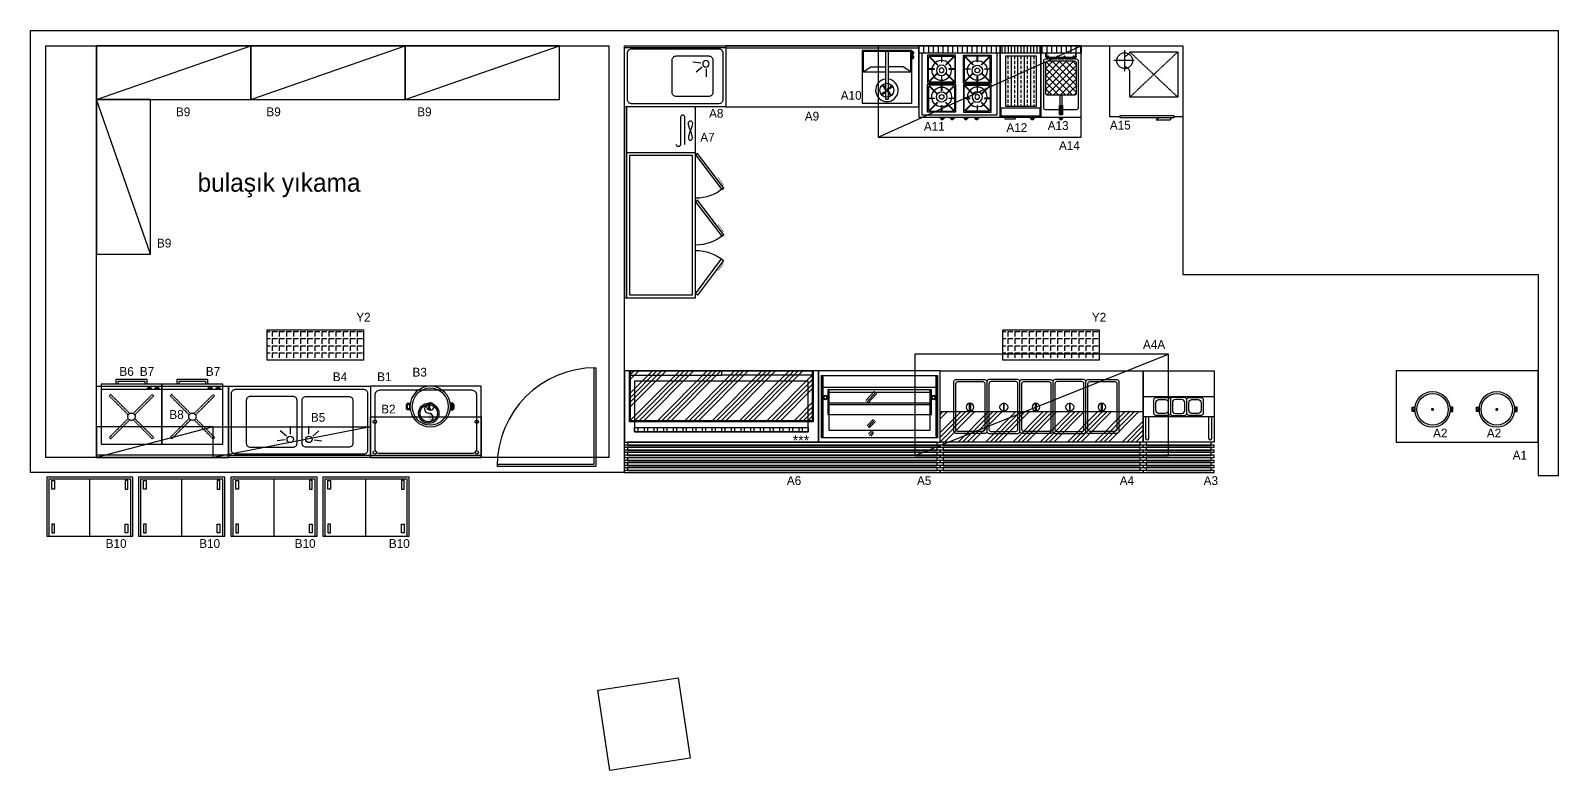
# Model space of a CAD drawing. Header units: inches. Extents: x -7958 to 7064, y 2 to 5825.
# Drawn here: x 2760 to 4265, y 699 to 1427 of the extents above; entities that cross this region are included whole.
import ezdxf
from ezdxf.enums import TextEntityAlignment as Align

# ---------------------------------------------------------------- set-up
doc = ezdxf.new("R2010")
doc.units = ezdxf.units.IN
doc.header["$MEASUREMENT"] = 0
doc.linetypes.add('DASHED', pattern=[0.75, 0.5, -0.25])
for name, color, linetype in [('CIHAZ', 2, 'Continuous'), ('Kıtc-002 Çizgi', 7, 'Continuous'), ('S2000-002 Çizgi', 7, 'Continuous')]:
    doc.layers.add(name, color=color, linetype=linetype)
doc.styles.get("Standard").update_dxf_attribs({"font": 'arial.ttf'})
doc.styles.add('TAKSİM', font='GOTHIC.TTF', dxfattribs={"height": 20})

# ---------------------------------------------------------------- blocks, each defined once
blk = doc.blocks.new('ertye')
at = {"color": 7}
for points in [[(5346.8, 6525.2), (5429.2, 6477.7), (5381.6, 6395.3)], [(5347.8, 6526.9), (5431.8, 6478.4), (5383.3, 6394.3)]]:
    blk.add_lwpolyline(points, dxfattribs=at)
blk.add_arc((5431.8, 6478.4), 97.1, 150, 240, dxfattribs=at)
blk = doc.blocks.new('A$C34105880')
at = {"layer": 'S2000-002 Çizgi'}
for p, q in [((2.5, 33.7), (2.5, 55)), ((5.5, 33.7), (5.5, 55)), ((64.5, 33.7), (64.5, 55)), ((67.5, 33.7), (67.5, 55))]:
    blk.add_line(p, q, dxfattribs=at)
for points in [[(0, 100), (70, 100), (70, 30), (0, 30)], [(0, 55), (0, 75), (70, 75), (70, 55)], [(0, 25), (70, 25), (70, 27), (0, 27)], [(0, 20), (70, 20), (70, 22), (0, 22)], [(0, 15), (70, 15), (70, 17), (0, 17)], [(3, 27), (67, 27), (67, 30), (3, 30)], [(3, 22), (67, 22), (67, 25), (3, 25)], [(3, 17), (67, 17), (67, 20), (3, 20)], [(0, 10), (70, 10), (70, 12), (0, 12)], [(0, 5), (70, 5), (70, 7), (0, 7)], [(0, 0), (70, 0), (70, 2), (0, 2)], [(3, 12), (67, 12), (67, 15), (3, 15)], [(3, 12), (67, 12), (67, 15), (3, 15)], [(3, 12), (67, 12), (67, 15), (3, 15)], [(3, 7), (67, 7), (67, 10), (3, 10)], [(3, 7), (67, 7), (67, 10), (3, 10)], [(3, 2), (67, 2), (67, 5), (3, 5)]]:
    blk.add_lwpolyline(points, close=True, dxfattribs=at)
for points in [[(12.5, 73.8), (24.7, 73.8, -0.414214), (26.7, 71.8), (26.7, 58.2, -0.414214), (24.7, 56.2), (12.5, 56.2, -0.414214), (10.5, 58.2), (10.5, 71.8, -0.414214)], [(15.5, 71.8), (21.7, 71.8, -0.414214), (24.7, 68.8), (24.7, 61.2, -0.414214), (21.7, 58.2), (15.5, 58.2, -0.414214), (12.5, 61.2), (12.5, 68.8, -0.414214)], [(40.9, 73.8), (28.7, 73.8, 0.414214), (26.7, 71.8), (26.7, 58.2, 0.414214), (28.7, 56.2), (40.9, 56.2, 0.414214), (42.9, 58.2), (42.9, 71.8, 0.414214)], [(37.9, 71.8), (31.7, 71.8, 0.414214), (28.7, 68.8), (28.7, 61.2, 0.414214), (31.7, 58.2), (37.9, 58.2, 0.414214), (40.9, 61.2), (40.9, 68.8, 0.414214)], [(44.9, 73.8), (57.1, 73.8, -0.414214), (59.1, 71.8), (59.1, 58.2, -0.414214), (57.1, 56.2), (44.9, 56.2, -0.414214), (42.9, 58.2), (42.9, 71.8, -0.414214)], [(47.9, 71.8), (54.1, 71.8, -0.414214), (57.1, 68.8), (57.1, 61.2, -0.414214), (54.1, 58.2), (47.9, 58.2, -0.414214), (44.9, 61.2), (44.9, 68.8, -0.414214)]]:
    blk.add_lwpolyline(points, format="xyb", close=True, dxfattribs=at)
for centre in [(4, 33.7), (66, 33.7), (66, 33.7)]:
    blk.add_arc(centre, 1.51, 180, 0, dxfattribs=at)
blk = doc.blocks.new('A$C40D33657')
at = {"layer": 'S2000-002 Çizgi'}
for p, q in [((46.8, 40.9), (55.3, 50)), ((47.7, 39.3), (56.7, 49)), ((48.8, 38.4), (57.7, 47.9)), ((48, 16.1), (53.9, 22.4)), ((49, 14.7), (55.4, 21.5)), ((50.2, 13.9), (56.2, 20.3)), ((49.5, 8.1), (52.3, 11.1)), ((50.4, 6.4), (54, 10.4)), ((51.6, 5.8), (54.8, 9.1))]:
    blk.add_line(p, q, dxfattribs=at)
for points in [[(120, 70), (0, 70), (0, 0), (120, 0)], [(3, 65.7), (117.5, 65.7), (117.5, 4.2), (3, 4.2)], [(3.5, 5.4), (4.6, 5.4), (4.6, 64.6), (3.5, 64.6)], [(3.5, 58), (4.6, 58), (4.6, 64.6), (3.5, 64.6)], [(4.6, 65.7), (115.9, 65.7), (115.9, 53.6), (4.6, 53.6)], [(117, 5.4), (115.9, 5.4), (115.9, 64.6), (117, 64.6)], [(117, 58), (115.9, 58), (115.9, 64.6), (117, 64.6)], [(9.2, 27.2), (111.3, 27.2), (111.3, 51.4), (9.2, 51.4)], [(10.2, 11.9), (110.2, 11.9), (110.2, 51.4), (10.2, 51.4)], [(10.2, 49.2), (110.2, 49.2), (110.2, 51.4), (10.2, 51.4)], [(10.2, 37.1), (110.2, 37.1), (110.2, 38.2), (10.2, 38.2)]]:
    blk.add_lwpolyline(points, close=True, dxfattribs=at)
for centre, radius in [((6.9, 43.9), 2.14), ((6.9, 43.9), 1.59), ((113.6, 43.9), 2.14), ((113.6, 43.9), 1.59)]:
    blk.add_circle(centre, radius, dxfattribs=at)
blk = doc.blocks.new('A$C34855794')
at = {"layer": 'S2000-002 Çizgi'}
h = blk.add_hatch(dxfattribs=at)
h.set_pattern_fill('ANSI34', color=254, style=0)
h.set_pattern_definition([(45, (-3294.433, 406.17), (-13.47038, 13.47038), []), (45, (-3289.943, 406.17), (-13.47038, 13.47038), []), (45, (-3285.453, 406.17), (-13.47038, 13.47038), []), (45, (-3280.963, 406.17), (-13.47038, 13.47038), [])])
h.paths.add_polyline_path([(185, 27.4), (6, 27.4), (6, 76.4), (185, 76.4)])
h = blk.add_hatch(dxfattribs=at)
h.set_pattern_fill('ANSI32', color=254, angle=45, style=0)
h.set_pattern_definition([(90, (-10627.525, 2721.57), (-9.525, 2e-15), []), (90, (-10624.35, 2724.745), (-9.525, 2e-15), [])])
h.paths.add_polyline_path([(181, 20.8), (11, 20.8), (11, 16.4), (181, 16.4)])
for points in [[(0, 6.4), (191, 6.4), (191, 76.4), (0, 76.4)], [(186, 26.4), (5, 26.4), (5, 76.4), (186, 76.4)], [(185, 27.4), (6, 27.4), (6, 76.4), (185, 76.4)], [(181, 16.4), (10, 16.4), (10, 20.8), (181, 20.8)]]:
    blk.add_lwpolyline(points, close=True, dxfattribs=at)
at = {"layer": 'S2000-002 Çizgi', "linetype": 'DASHED'}
for points in [[(96, 76.4), (6, 76.4), (6, 72.2), (96, 72.2)], [(96, 76.4), (185, 76.4), (185, 72.2), (96, 72.2)]]:
    blk.add_lwpolyline(points, close=True, dxfattribs=at)
at = {"layer": 'S2000-002 Çizgi', "color": 3}
blk.add_lwpolyline([(10, 16.4), (181, 16.4), (181, 66.4), (10, 66.4)], close=True, dxfattribs=at)
at = {"layer": 'S2000-002 Çizgi'}
blk.add_text('***', height=10, dxfattribs=at).set_placement((165.7, 3.1))
blk = doc.blocks.new('A$C4383204F')
at = {"layer": 'S2000-002 Çizgi'}
for points in [[(51, 32.5), (2, 32.5, 0.414214), (0, 30.5), (0, 2, 0.414214), (2, 0), (51, 0, 0.414214), (53, 2), (53, 30.5, 0.414214)], [(49, 30.5), (4, 30.5, 0.414214), (2, 28.5), (2, 4, 0.414214), (4, 2), (49, 2, 0.414214), (51, 4), (51, 28.5, 0.414214)]]:
    blk.add_lwpolyline(points, format="xyb", close=True, dxfattribs=at)
blk.add_lwpolyline([(29.7, 16.2), (22.2, 16.2), (22.2, 15.4), (29.7, 15.4)], close=True, dxfattribs=at)
blk.add_circle((25.9, 15.8), 3.82, dxfattribs=at)
blk = doc.blocks.new('A$C1FD55344')
at = {"layer": 'S2000-002 Çizgi'}
h = blk.add_hatch(dxfattribs=at)
h.set_pattern_fill('ANSI34', color=254, style=0)
h.set_pattern_definition([(45, (-7423.186, -591.372), (-13.470384, 13.470384), []), (45, (-7418.696, -591.372), (-13.470384, 13.470384), []), (45, (-7414.205, -591.372), (-13.470384, 13.470384), []), (45, (-7409.715, -591.372), (-13.470384, 13.470384), [])])
h.paths.add_polyline_path([(0, 30), (200, 30), (200, 60), (0, 60)])
for points in [[(0, 100), (200, 100), (200, 30), (0, 30)], [(0, 60), (200, 60), (200, 30), (0, 30)], [(0, 25), (200, 25), (200, 27), (0, 27)], [(0, 20), (200, 20), (200, 22), (0, 22)], [(0, 15), (200, 15), (200, 17), (0, 17)], [(3, 27), (197, 27), (197, 30), (3, 30)], [(3, 22), (197, 22), (197, 25), (3, 25)], [(3, 17), (197, 17), (197, 20), (3, 20)], [(0, 10), (200, 10), (200, 12), (0, 12)], [(0, 5), (200, 5), (200, 7), (0, 7)], [(0, 0), (200, 0), (200, 2), (0, 2)], [(3, 12), (197, 12), (197, 15), (3, 15)], [(3, 12), (197, 12), (197, 15), (3, 15)], [(3, 12), (197, 12), (197, 15), (3, 15)], [(3, 7), (197, 7), (197, 10), (3, 10)], [(3, 7), (197, 7), (197, 10), (3, 10)], [(3, 2), (197, 2), (197, 5), (3, 5)]]:
    blk.add_lwpolyline(points, close=True, dxfattribs=at)
at = {"layer": 'S2000-002 Çizgi', "extrusion": (0, 0, -1), "zscale": -1, "rotation": 90}
for p in [(-13.5, 38.5), (-78.5, 38.5), (-143.5, 38.5)]:
    blk.add_blockref('A$C4383204F', p, dxfattribs=at)
at = {"layer": 'S2000-002 Çizgi', "rotation": 90}
for p in [(78.5, 38.5), (143.5, 38.5)]:
    blk.add_blockref('A$C4383204F', p, dxfattribs=at)
blk = doc.blocks.new('A$C604B7618')
at = {"layer": 'S2000-002 Çizgi'}
blk.add_lwpolyline([(0, 30.6), (30.6, 30.6), (30.6, 0), (0, 0), (0, 30.6)], dxfattribs=at)
blk.add_lwpolyline([(15.5, 29.5), (15.5, 23.4, -0.414214), (15.3, 23.2), (15.2, 23.2, -0.414214), (15, 23.4), (15, 29.5), (2.7, 29.5, 0.668179), (2.3, 28.6), (10.8, 20.1, -0.810443), (10.4, 19.8), (1.6, 28.6, 0.668179), (1, 28.4), (1, 15.5), (7.1, 15.5, -0.414214), (7.3, 15.3), (7.3, 15.2, -0.414214), (7.1, 15), (1, 15), (1, 2.7, 0.668179), (1.9, 2.3), (10.4, 10.8, -0.810443), (10.8, 10.4), (2, 1.6, 0.668179), (2.2, 1), (15, 1), (15, 7.1, -0.414214), (15.2, 7.3), (15.3, 7.3, -0.414214), (15.5, 7.1), (15.5, 1), (27.9, 1, 0.668179), (28.3, 1.9), (19.8, 10.4, -0.810443), (20.2, 10.8), (29, 2, 0.668179), (29.5, 2.2), (29.5, 15), (23.4, 15, -0.414214), (23.2, 15.2), (23.2, 15.3, -0.414214), (23.4, 15.5), (29.5, 15.5), (29.5, 28.4, 0.668179), (29, 28.6), (20.2, 19.8, -0.810443), (19.8, 20.1), (28.3, 28.6, 0.668179), (27.9, 29.5)], format="xyb", close=True, dxfattribs=at)
for radius in [10.8, 5.66, 2.6]:
    blk.add_circle((15.3, 13.8), radius, dxfattribs=at)
blk = doc.blocks.new('A$C7A250C34')
at = {"layer": 'S2000-002 Çizgi'}
h = blk.add_hatch(dxfattribs=at)
h.set_pattern_fill('ANSI31', color=256, scale=1.5, angle=45, style=0)
h.set_pattern_definition([(90, (-2508.419, -6412.801), (-4.7625, 9e-16), [])])
h.paths.add_polyline_path([(0, 72.9), (0, 65.9), (80, 65.9), (80, 72.9)])
for points in [[(0, 2.9), (80, 2.9), (80, 72.9), (0, 72.9)], [(80, 65.9), (0, 65.9), (0, 72.9), (80, 72.9)], [(3, 4.9), (77, 4.9), (77, 65.9), (3, 65.9)], [(21.2, 2.9), (24.8, 2.9), (24.8, 1.5), (21.2, 1.5)], [(22.2, 1.5), (23.6, 1.5), (23.6, 0), (22.2, 0)], [(31, 2.9), (34.7, 2.9), (34.7, 1.5), (31, 1.5)], [(32, 1.5), (33.5, 1.5), (33.5, 0), (32, 0)], [(44.6, 2.9), (48.2, 2.9), (48.2, 1.5), (44.6, 1.5)], [(45.5, 1.5), (47, 1.5), (47, 0), (45.5, 0)], [(55.2, 2.9), (58.8, 2.9), (58.8, 1.5), (55.2, 1.5)], [(56.2, 1.5), (57.6, 1.5), (57.6, 0), (56.2, 0)]]:
    blk.add_lwpolyline(points, close=True, dxfattribs=at)
at = {"layer": 'S2000-002 Çizgi', "yscale": 0.8999999999996362}
for p, xscale, zscale in [((36.2, 36.4), -0.8999999999996362, 0.9), ((43.8, 36.4), 0.8999999999996362, 0.8999999999996362)]:
    blk.add_blockref('A$C604B7618', p, dxfattribs=dict(at, xscale=xscale, zscale=zscale))
at = {"layer": 'S2000-002 Çizgi', "yscale": 0.8999999999996362, "rotation": 180}
for p, xscale, zscale in [((36.2, 35.1), 0.8999999999996362, 0.8999999999996362), ((43.8, 35.1), -0.8999999999996362, 0.9)]:
    blk.add_blockref('A$C604B7618', p, dxfattribs=dict(at, xscale=xscale, zscale=zscale))
blk = doc.blocks.new('A$C606A0E10')
at = {"layer": 'S2000-002 Çizgi'}
h = blk.add_hatch(dxfattribs=at)
h.set_pattern_fill('ANSI31', color=256, scale=25, angle=45, style=0)
h.set_pattern_definition([(90, (-3683, -7890.5476), (-3.125, 7e-16), [])])
h.paths.add_polyline_path([(0, 72.9), (0, 65.9), (40, 65.9), (40, 72.9)])
h = blk.add_hatch(dxfattribs=at)
h.set_pattern_fill('ANSI33', color=256, angle=45, style=0)
h.set_pattern_definition([(90, (-2871.404, -4914.4606), (-6.35, 1e-15), []), (90, (-2868.229, -4911.2855), (-6.35, 1e-15), [3.175, -1.5875])])
h.paths.add_polyline_path([(35.5, 63.2), (5.5, 63.2), (5.5, 13.2), (35.5, 13.2)])
for points in [[(0, 2.9), (40, 2.9), (40, 72.9), (0, 72.9)], [(0, 72.9), (40, 72.9), (40, 65.9), (0, 65.9)], [(5.5, 63.2), (35.5, 63.2), (35.5, 13.2), (5.5, 13.2)], [(1, 11.9), (39, 11.9), (39, 3.9), (1, 3.9)], [(5, 2.9), (15, 2.9), (15, 0.9), (5, 0.9)], [(30.1, 2.9), (33.7, 2.9), (33.7, 1.5), (30.1, 1.5)], [(31, 1.5), (32.5, 1.5), (32.5, 0), (31, 0)]]:
    blk.add_lwpolyline(points, close=True, dxfattribs=at)
blk = doc.blocks.new('A$C3D043C48')
at = {"layer": 'S2000-002 Çizgi'}
h = blk.add_hatch(dxfattribs=at)
h.set_pattern_fill('ANSI31', color=256, scale=1.5, angle=45, style=0)
h.set_pattern_definition([(90, (-3458.603, -4993.7387), (-4.7625, 9e-16), [])])
h.paths.add_polyline_path([(0, 72.6), (0, 65.6), (40, 65.6), (40, 72.6)])
h = blk.add_hatch(color=256, dxfattribs=at)
h.paths.add_polyline_path([(35, 61.8), (35, 62.4), (35, 65.6), (34.4, 65.6), (34.4, 62.4, -0.414214), (33.4, 61.4), (33, 61.4), (33, 60.8), (34, 60.8, 0.414214)])
h.paths.add_polyline_path([(32, 61.4), (24, 61.4), (24, 60.8), (32, 60.8)])
h.paths.add_polyline_path([(23, 61.4), (17, 61.4), (17, 60.8), (23, 60.8)])
h.paths.add_polyline_path([(16, 61.4), (8, 61.4), (8, 60.8), (16, 60.8)])
h.paths.add_polyline_path([(5.6, 62.4), (5.6, 65.6), (5, 65.6), (5, 61.8, 0.414214), (6, 60.8), (6.6, 60.8), (7, 60.8), (7, 61.4), (6.6, 61.4, -0.414214)])
h = blk.add_hatch(dxfattribs=at)
h.set_pattern_fill('ANSI37', color=256, scale=1.5, style=0)
h.set_pattern_definition([(45, (-3527.4763, -4981.5224), (-3.367596, 3.367596), []), (135, (-3527.4763, -4981.5224), (-3.367596, -3.367596), [])])
h.paths.add_polyline_path([(35, 55.8, 0.414214), (33, 57.8), (7, 57.8, 0.414214), (5, 55.8), (5, 26, 0.414214), (7, 24), (33, 24, 0.414214), (35, 26)])
blk.add_hatch(color=256, dxfattribs=at).paths.add_polyline_path([(18.5, 14), (21.5, 14), (21.5, 4.8), (18.5, 4.8)])
for p, q in [((5, 65.6), (5.6, 65.6)), ((5, 61.8), (5, 65.6)), ((5.6, 65.6), (5.6, 62.4)), ((6.6, 60.8), (6, 60.8)), ((6.6, 61.4), (7, 61.4)), ((7, 60.8), (6.6, 60.8)), ((7, 59.8), (7, 62.3)), ((8, 59.8), (8, 62.3)), ((8, 61.4), (16, 61.4)), ((16, 60.8), (8, 60.8)), ((16, 59.8), (16, 62.3)), ((17, 59.8), (17, 62.3)), ((17, 61.4), (23, 61.4)), ((23, 60.8), (17, 60.8)), ((23, 59.8), (23, 62.3)), ((24, 59.8), (24, 62.3)), ((24, 61.4), (32, 61.4)), ((32, 60.8), (24, 60.8)), ((32, 59.8), (32, 62.3)), ((33, 59.8), (33, 62.3)), ((33, 61.4), (33.4, 61.4)), ((34, 60.8), (33, 60.8)), ((35, 65.6), (34.4, 65.6)), ((34.4, 65.6), (34.4, 62.4)), ((35, 62.4), (35, 65.6)), ((35, 62.4), (35, 61.8))]:
    blk.add_line(p, q, dxfattribs=at)
for points in [[(0, 2.6), (40, 2.6), (40, 72.6), (0, 72.6)], [(0, 72.6), (40, 72.6), (40, 65.6), (0, 65.6)], [(19, 24), (19, 14), (21, 14), (21, 24)], [(18.4, 2.6), (21.6, 2.6), (21.6, 1.3), (18.4, 1.3)], [(18.5, 14), (21.5, 14), (21.5, 4.8), (18.5, 4.8)], [(19.3, 1.3), (20.7, 1.3), (20.7, 0), (19.3, 0)]]:
    blk.add_lwpolyline(points, close=True, dxfattribs=at)
for points in [[(29, 9.8), (5, 9.8, -0.414214), (3, 11.8), (3, 57.8, -0.414214), (5, 59.8), (7, 59.8)], [(33, 59.8), (35, 59.8, -0.414214), (37, 57.8), (37, 11.8, -0.414214), (35, 9.8), (29, 9.8)]]:
    blk.add_lwpolyline(points, format="xyb", dxfattribs=at)
blk.add_lwpolyline([(7, 57.8), (33, 57.8, -0.414214), (35, 55.8), (35, 26, -0.414214), (33, 24), (7, 24, -0.414214), (5, 26), (5, 55.8, -0.414214)], format="xyb", close=True, dxfattribs=at)
for points in [[(8, 59.8), (16, 59.8)], [(17, 59.8), (23, 59.8)], [(24, 59.8), (32, 59.8)]]:
    blk.add_lwpolyline(points, dxfattribs=at)
for centre, radius, start, end in [((6, 61.8), 1, 180, 270), ((6.6, 62.4), 1, 180, 270), ((7.5, 62.3), 0.5, 0, 180), ((16.5, 62.3), 0.5, 0, 180), ((23.5, 62.3), 0.5, 0, 180), ((32.5, 62.3), 0.5, 0, 180), ((33.4, 62.4), 1, 270, 0), ((34, 61.8), 1, 270, 0)]:
    blk.add_arc(centre, radius, start, end, dxfattribs=at)
blk = doc.blocks.new('A$C5B5611F4')
at = {"layer": 'CIHAZ', "color": 1}
for p, q in [((14.7, 68.5), (14.7, 47.9)), ((24.1, 58.2), (4, 58.2))]:
    blk.add_line(p, q, dxfattribs=at)
at = {"layer": 'CIHAZ', "color": 5, "linetype": 'DASHED'}
for p, q in [((19.8, 66.7), (67, 22.3)), ((67, 66.7), (19.8, 22.3))]:
    blk.add_line(p, q, dxfattribs=at)
at = {"layer": 'CIHAZ', "color": 5}
for points in [[(63.2, 1.8), (10.4, 1.8), (10.4, 4.3), (63.2, 4.3)], [(61.2, 1.8), (48.6, 1.8), (45.6, 0), (59.6, 0)]]:
    blk.add_lwpolyline(points, close=True, dxfattribs=at)
at = {"layer": 'CIHAZ', "color": 1}
blk.add_circle((14.7, 58.2), 7.76, dxfattribs=at)
at = {"layer": 'S2000-002 Çizgi', "linetype": 'DASHED'}
for p, q in [((19.8, 66.7), (67, 66.7)), ((67, 66.7), (67, 22.3)), ((19.8, 22.3), (19.8, 48.1)), ((67, 22.3), (19.8, 22.3))]:
    blk.add_line(p, q, dxfattribs=at)
at = {"layer": 'S2000-002 Çizgi'}
blk.add_lwpolyline([(10.4, 2.8), (0, 2.8), (0, 72.8), (72, 72.8), (72, 2.8), (63.2, 2.8)], dxfattribs=at)
at = {"layer": 'S2000-002 Çizgi', "linetype": 'DASHED'}
for centre, radius, start, end in [((11.6, 71.2), 9.4, 291.2079, 330.9566), ((11, 43), 10.2, 29.6907, 66.7752)]:
    blk.add_arc(centre, radius, start, end, dxfattribs=at)
blk = doc.blocks.new('A$C56906B91')
at = {"layer": 'S2000-002 Çizgi'}
for p, q in [((19.5, 37.3), (19.5, 29.4)), ((23.4, 39), (29.5, 33.9)), ((24.7, 42.8), (32.5, 43.9))]:
    blk.add_line(p, q, dxfattribs=at)
for points in [[(0, 58), (100, 58), (100, 60), (0, 60)], [(0, 0), (100, 0), (100, 60), (0, 60)]]:
    blk.add_lwpolyline(points, close=True, dxfattribs=at)
for points in [[(7, 3), (93, 3, 0.414214), (97, 7), (97, 53, 0.414214), (93, 57), (7, 57, 0.414214), (3, 53), (3, 7, 0.414214)], [(17, 10), (49, 10, 0.414214), (53, 14), (53, 46, 0.414214), (49, 50), (17, 50, 0.414214), (13, 46), (13, 14, 0.414214)]]:
    blk.add_lwpolyline(points, format="xyb", close=True, dxfattribs=at)
blk.add_circle((19.7, 42.3), 3.19, dxfattribs=at)
blk = doc.blocks.new('A$C40176E5B')
at = {"layer": 'S2000-002 Çizgi'}
blk.add_line((0, 95.8), (188, 95.8), dxfattribs=at)
for points in [[(0, 27.8), (0, 97.8), (188, 97.8), (188, 27.8)], [(16.4, 30.8), (17.9, 31), (19.6, 31.5), (21.5, 32.1), (23.4, 32.8), (25.4, 33.6), (27.2, 34.2), (28.9, 34.7), (30.4, 34.8), (31.5, 34.7), (32.3, 34.2), (32.8, 33.6), (33, 32.8), (32.8, 32.1), (32.3, 31.5), (31.5, 31), (30.4, 30.8), (28.9, 31), (27.2, 31.5), (25.4, 32.1), (23.4, 32.8), (21.5, 33.6), (19.6, 34.2), (17.9, 34.7), (16.4, 34.8), (15.3, 34.7), (14.5, 34.2), (14, 33.6), (13.8, 32.8), (14, 32.1), (14.5, 31.5), (15.3, 31)], [(80, 0), (45.9, 25.8), (47.4, 27.8), (81.5, 2)], [(125.9, 0), (91.8, 25.8), (93.4, 27.8), (127.5, 2)], [(151.3, 0.2), (185.5, 25.8), (184, 27.8), (149.8, 2.2)]]:
    blk.add_lwpolyline(points, close=True, dxfattribs=at)
blk.add_lwpolyline([(45, 95.8), (45, 27.8)], dxfattribs=at)
at = {"layer": 'S2000-002 Çizgi', "linetype": 'DASHED'}
blk.add_lwpolyline([(48, 92.8), (185, 92.8), (185, 30.8), (48, 30.8)], close=True, dxfattribs=at)
at = {"layer": 'S2000-002 Çizgi'}
for points in [[(10.3, 42.5), (37, 42.5, 1), (37, 46.8)], [(37, 38.2), (10.3, 38.2, -1), (10.3, 42.5)]]:
    blk.add_lwpolyline(points, format="xyb", dxfattribs=at)
at = {"layer": 'S2000-002 Çizgi', "const_width": 0.428}
for points in [[(77.7, 1.7), (76.7, 0.4), (71.1, 4.6), (69.6, 5.7)], [(123.7, 1.7), (122.7, 0.4), (117.1, 4.6), (115.6, 5.7)], [(153.6, 1.8), (154.6, 0.5), (160.2, 4.7), (161.7, 5.8)]]:
    blk.add_lwpolyline(points, dxfattribs=at)
at = {"layer": 'S2000-002 Çizgi'}
for centre, start, end in [((47.4, 27.8), 319.4908, 0), ((93.4, 27.8), 319.4908, 0), ((184, 27.8), 180, 220.245)]:
    blk.add_arc(centre, 42.7, start, end, dxfattribs=at)
blk = doc.blocks.new('A$C3D567B93')
at = {"layer": 'S2000-002 Çizgi'}
blk.add_line((42.5, 0), (42.5, 56), dxfattribs=at)
for points in [[(85, 58), (0, 58), (0, 0), (85, 0)], [(83, 56), (2, 56), (2, 0), (83, 0)], [(5, 54.8), (7.6, 54.8), (7.6, 46.2), (5, 46.2)], [(80, 54.8), (77.4, 54.8), (77.4, 46.2), (80, 46.2)], [(5, 3.2), (7.6, 3.2), (7.6, 11.8), (5, 11.8)], [(80, 3.2), (77.4, 3.2), (77.4, 11.8), (80, 11.8)]]:
    blk.add_lwpolyline(points, close=True, dxfattribs=at)
blk = doc.blocks.new('A$C2833593F')
at = {"layer": 'S2000-002 Çizgi'}
for points in [[(0, 0), (49, 0), (49, 52), (0, 52)], [(23, 4), (26, 4), (26, 51), (23, 51)], [(49, 48.1), (50.5, 48.1), (50.5, 50.8), (49, 50.8)], [(49, 44.1), (50.5, 44.1), (50.5, 46.8), (49, 46.8)], [(50.5, 48.8), (51.2, 48.8), (51.2, 50.1), (50.5, 50.1)], [(50.5, 44.8), (51.2, 44.8), (51.2, 46.1), (50.5, 46.1)]]:
    blk.add_lwpolyline(points, close=True, dxfattribs=at)
for points in [[(26, 31), (48, 31), (48, 51), (1, 51), (1, 31), (23, 31)], [(1, 31), (8.6, 35.7), (23, 35.7)], [(48, 31), (40.4, 35.7), (26, 35.7)]]:
    blk.add_lwpolyline(points, dxfattribs=at)
for points in [[(19.1, 16.9, -0.42543), (21.5, 15.6, 0.337252), (23.6, 13.3, -0.475845)], [(19.6, 17.5, -0.499875), (22.8, 15.4, 0.298072), (24.2, 13.6, 0.325205)], [(28.7, 18, -0.42543), (27.5, 15.7, 0.337252), (25.1, 13.6, -0.475845)], [(29.3, 17.6, -0.499875), (27.2, 14.3, 0.298072), (25.5, 13, 0.325205)], [(19.7, 7.8, -0.499875), (21.8, 11, 0.298072), (23.5, 12.3, 0.325205)], [(20.3, 7.3, -0.42543), (21.5, 9.7, 0.337252), (23.9, 11.8, -0.475845)], [(29.4, 7.9, -0.499875), (26.2, 10, 0.298072), (24.8, 11.7, 0.325205)], [(29.9, 8.5, -0.42543), (27.5, 9.7, 0.337252), (25.4, 12.1, -0.475845)]]:
    blk.add_lwpolyline(points, format="xyb", dxfattribs=at)
at = {"layer": 'S2000-002 Çizgi', "const_width": 0.25}
blk.add_lwpolyline([(24.2, 12.4, 1), (24.8, 13, 1)], format="xyb", close=True, dxfattribs=at)
at = {"layer": 'S2000-002 Çizgi'}
for radius in [6.87, 1.04]:
    blk.add_circle((24.5, 12.7), radius, dxfattribs=at)
blk.add_arc((24.5, 12.7), 11.1, 97.7691, 82.2228, dxfattribs=at)
blk = doc.blocks.new('A$C3A904247')
at = {"layer": 'S2000-002 Çizgi'}
for points in [[(2.5, 15.3), (0, 15.3), (0, 19.7), (2.5, 19.7)], [(2, 15.8), (0.5, 15.8), (0.5, 19.2), (2, 19.2)], [(37.5, 15.3), (40, 15.3), (40, 19.7), (37.5, 19.7)], [(38, 15.8), (39.5, 15.8), (39.5, 19.2), (38, 19.2)]]:
    blk.add_lwpolyline(points, close=True, dxfattribs=at)
at = {"layer": 'S2000-002 Çizgi', "const_width": 1.5}
blk.add_lwpolyline([(19.2, 17.5, 1), (20.7, 17.5, 1)], format="xyb", close=True, dxfattribs=at)
at = {"layer": 'S2000-002 Çizgi'}
for radius in [17.5, 15.5]:
    blk.add_circle((20, 17.5), radius, dxfattribs=at)
blk = doc.blocks.new('A$C521B02A0')
at = {"layer": 'S2000-002 Çizgi'}
blk.add_line((6.6, 10), (10.6, 10), dxfattribs=at)
for points in [[(0, 64), (0, 10), (60, 10), (60, 64)], [(0, 64), (0, 5), (60, 5), (60, 64)], [(3, 10), (6.6, 10), (6.6, 8.5), (3, 8.5)], [(4, 8.5), (5.4, 8.5), (5.4, 7.1), (4, 7.1)], [(10.6, 10), (14.3, 10), (14.3, 8.5), (10.6, 8.5)], [(11.6, 8.5), (13.1, 8.5), (13.1, 7.1), (11.6, 7.1)], [(45, 0), (15, 0), (15, 5), (45, 5)], [(43, 2), (17, 2), (17, 5), (43, 5)]]:
    blk.add_lwpolyline(points, close=True, dxfattribs=at)
at = {"layer": 'S2000-002 Çizgi', "linetype": 'DASHED'}
for points in [[(8.1, 57.4), (9.5, 58.8)], [(8.1, 57.4), (26.8, 38.7)], [(9.5, 58.8), (28.2, 40.1)], [(31.9, 40.2), (50.5, 58.8)], [(33.3, 38.8), (51.9, 57.4)], [(50.5, 58.8), (51.9, 57.4)], [(26.7, 35.1), (8.1, 16.4)], [(28.1, 33.6), (9.5, 15)], [(31.8, 33.7), (50.5, 15)], [(33.2, 35.2), (51.9, 16.4)], [(9.5, 15), (8.1, 16.4)], [(50.5, 15), (51.9, 16.4)]]:
    blk.add_lwpolyline(points, dxfattribs=at)
blk.add_circle((30, 36.9), 3.63, dxfattribs=at)
blk = doc.blocks.new('A$C53E03B34')
at = {"layer": 'Kıtc-002 Çizgi'}
for points in [[(3.7, 16.6), (2, 16.6, -0.414214), (0, 18.6), (0, 21.4, -0.414214), (2, 23.4), (3.7, 23.4)], [(43.1, 16.6), (44.9, 16.6, 0.414214), (46.9, 18.6), (46.9, 21.4, 0.414214), (44.9, 23.4), (43.1, 23.4)]]:
    blk.add_lwpolyline(points, format="xyb", dxfattribs=at)
for points in [[(2.8, 17.6), (2, 17.6, -0.414214), (1, 18.6), (1, 21.4, -0.414214), (2, 22.4), (2.8, 22.4)], [(44, 17.6), (44.9, 17.6, 0.414214), (45.9, 18.6), (45.9, 21.4, 0.414214), (44.9, 22.4), (44, 22.4)]]:
    blk.add_lwpolyline(points, format="xyb", close=True, dxfattribs=at)
for points in [[(22.1, 23.4), (24.2, 21.8), (24.2, 18.1), (22.7, 16.4)], [(23.5, 23.7), (25.2, 22.3), (25.2, 17.7), (23.8, 16.3)]]:
    blk.add_lwpolyline(points, dxfattribs=at)
for radius in [20, 18, 3.66]:
    blk.add_circle((23.4, 20), radius, dxfattribs=at)
blk = doc.blocks.new('A$C1A9A7AE9')
at = {"layer": 'S2000-002 Çizgi'}
for p, q in [((55.8, 52.8), (48, 53.9)), ((57.1, 49), (51, 43.9)), ((61, 47.3), (61, 39.4)), ((79, 47.3), (79, 39.4)), ((82.9, 49), (89, 43.9)), ((84.2, 52.8), (92, 53.9))]:
    blk.add_line(p, q, dxfattribs=at)
for points in [[(140, 0), (0, 0), (0, 70), (140, 70)], [(140, 68), (0, 68), (0, 70), (140, 70)]]:
    blk.add_lwpolyline(points, close=True, dxfattribs=at)
for points in [[(133, 3), (7, 3, -0.414214), (3, 7), (3, 63, -0.414214), (7, 67), (133, 67, -0.414214), (137, 63), (137, 7, -0.414214)], [(63.5, 10), (21.5, 10, -0.414214), (17.5, 14), (17.5, 56, -0.414214), (21.5, 60), (63.5, 60, -0.414214), (67.5, 56), (67.5, 14, -0.414214)], [(76.5, 10), (118.5, 10, 0.414214), (122.5, 14), (122.5, 56, 0.414214), (118.5, 60), (76.5, 60, 0.414214), (72.5, 56), (72.5, 14, 0.414214)]]:
    blk.add_lwpolyline(points, format="xyb", close=True, dxfattribs=at)
for centre in [(60.8, 52.3), (79.2, 52.3)]:
    blk.add_circle(centre, 3.19, dxfattribs=at)

msp = doc.modelspace()

# ---------------------------------------------------------------- hatches: boundary and pattern name
h = msp.add_hatch()
h.set_pattern_fill('ANGLE', color=256, angle=270)
h.set_pattern_definition([(270, (-2541.1135, 3429.2135), (6.985, 1e-14), [5.08, -1.905]), (360, (-2541.1135, 3429.2135), (-1e-14, 6.985), [5.08, -1.905])])
h.paths.add_polyline_path([(3088, 1132.9), (3088, 1102.9), (2993, 1102.9), (2993, 1132.9)])
h = msp.add_hatch()
h.set_pattern_fill('ANGLE', color=256, angle=270)
h.set_pattern_definition([(270, (-1816.501, 3429.2135), (6.985, 1e-14), [5.08, -1.905]), (360, (-1816.501, 3429.2135), (-1e-14, 6.985), [5.08, -1.905])])
h.paths.add_polyline_path([(3812.6, 1132.9), (3812.6, 1102.9), (3717.6, 1102.9), (3717.6, 1132.9)])
at = {"layer": 'S2000-002 Çizgi'}
h = msp.add_hatch(color=256, dxfattribs=at)
edge = h.paths.add_edge_path(flags=17)
edge.add_arc((3152.2, 1050.6), 8.5, 0, 360)
edge = h.paths.add_edge_path()
edge.add_arc((3152.2, 1050.6), 10, 0, 360)
edge = h.paths.add_edge_path(flags=16)
edge.add_arc((3152.2, 1046.4), 4.25, 270, 450)

# ---------------------------------------------------------------- linework, layer by layer
for p, q in [((2760, 1427.3), (4265, 1427.3)), ((2760, 992.3), (2760, 1427.3)), ((4265, 989.3), (4265, 1427.3)), ((2775, 1412.3), (3330, 1412.3)), ((2775, 1007.3), (2775, 1412.3)), ((2825, 1007.3), (2825, 1412.3)), ((2825, 1359.3), (2977, 1412.3)), ((2977, 1359.3), (3129, 1412.3)), ((3129, 1359.3), (3281, 1412.3)), ((3330, 1007.3), (3330, 1412.3)), ((3345, 992.3), (3345, 1412.3)), ((3345, 1412.3), (3895, 1412.3)), ((3595, 1322.3), (3795, 1412.3)), ((3895, 1412.3), (3895, 1187.3)), ((2878, 1207.3), (2825, 1359.3)), ((2878, 1207.3), (2825, 1359.3)), ((3895, 1187.3), (4245, 1187.3)), ((4245, 1187.3), (4245, 989.3)), ((3631, 1009), (3881, 1109)), ((2940, 1037.3), (2825, 1007.3)), ((3095, 1037.3), (2940, 1007.3)), ((3330, 1007.3), (2775, 1007.3)), ((3345, 992.3), (2760, 992.3)), ((4245, 989.3), (4265, 989.3))]:
    msp.add_line(p, q)
for points in [[(2825, 1359.3), (2977, 1359.3), (2977, 1412.3), (2825, 1412.3)], [(2977, 1359.3), (3129, 1359.3), (3129, 1412.3), (2977, 1412.3)], [(3129, 1359.3), (3281, 1359.3), (3281, 1412.3), (3129, 1412.3)], [(3445, 1352.3), (3635, 1352.3), (3635, 1412.3), (3445, 1412.3)], [(3445, 1410.3), (3635, 1410.3), (3635, 1412.3), (3445, 1412.3)], [(3595, 1322.3), (3795, 1322.3), (3795, 1412.3), (3595, 1412.3)], [(2878, 1207.3), (2878, 1359.3), (2825, 1359.3), (2825, 1207.3)], [(2878, 1207.3), (2878, 1359.3), (2825, 1359.3), (2825, 1207.3)], [(2993, 1102.9), (2993, 1132.9), (3088, 1132.9), (3088, 1102.9)], [(3717.6, 1102.9), (3717.6, 1132.9), (3812.6, 1132.9), (3812.6, 1102.9)], [(3631, 1009), (3881, 1009), (3881, 1109), (3631, 1109)], [(4105, 1022.3), (4245, 1022.3), (4245, 1092.3), (4105, 1092.3)], [(2955, 1007.3), (2825, 1007.3), (2825, 1077.3), (2955, 1077.3)], [(2940, 1037.3), (2825, 1037.3), (2825, 1007.3), (2940, 1007.3)], [(3095, 1007.3), (2940, 1007.3), (2940, 1037.3), (3095, 1037.3)], [(2955, 1009.3), (2825, 1009.3), (2825, 1007.3), (2955, 1007.3)], [(3095, 1009.3), (3203.7, 1009.3), (3203.7, 1007.3), (3095, 1007.3)], [(3095, 1009.3), (3203.7, 1009.3), (3203.7, 1007.3), (3095, 1007.3)], [(3318.8, 778.3), (3397.9, 790.3), (3409.8, 711.2), (3330.7, 699.2)]]:
    msp.add_lwpolyline(points, close=True)
for points in [[(3095, 1007.3), (3203.7, 1007.3), (3203.7, 1077.3), (3095, 1077.3)], [(3095, 1047.3), (3203.7, 1047.3), (3203.7, 1007.3), (3095, 1007.3)], [(3345, 1017.3), (3656, 1017.3), (3656, 1019.3), (3345, 1019.3)], [(3345, 1012.3), (3656, 1012.3), (3656, 1014.3), (3345, 1014.3)], [(3345, 1007.3), (3656, 1007.3), (3656, 1009.3), (3345, 1009.3)], [(3348, 1019.3), (3653, 1019.3), (3653, 1022.3), (3348, 1022.3)], [(3348, 1014.3), (3653, 1014.3), (3653, 1017.3), (3348, 1017.3)], [(3348, 1009.3), (3653, 1009.3), (3653, 1012.3), (3348, 1012.3)], [(3345, 1002.3), (3656, 1002.3), (3656, 1004.3), (3345, 1004.3)], [(3345, 997.3), (3656, 997.3), (3656, 999.3), (3345, 999.3)], [(3345, 992.3), (3656, 992.3), (3656, 994.3), (3345, 994.3)], [(3348, 1004.3), (3653, 1004.3), (3653, 1007.3), (3348, 1007.3)], [(3348, 1004.3), (3653, 1004.3), (3653, 1007.3), (3348, 1007.3)], [(3348, 1004.3), (3653, 1004.3), (3653, 1007.3), (3348, 1007.3)], [(3348, 999.3), (3653, 999.3), (3653, 1002.3), (3348, 1002.3)], [(3348, 999.3), (3653, 999.3), (3653, 1002.3), (3348, 1002.3)], [(3348, 994.3), (3653, 994.3), (3653, 997.3), (3348, 997.3)]]:
    msp.add_lwpolyline(points, close=True, dxfattribs=at)
msp.add_lwpolyline([(3104, 1011.3), (3194.7, 1011.3, 0.414214), (3199.7, 1016.3), (3199.7, 1068.3, 0.414214), (3194.7, 1073.3), (3104, 1073.3, 0.414214), (3099, 1068.3), (3099, 1016.3, 0.414214)], format="xyb", close=True, dxfattribs=at)
for centre, radius in [((3152.2, 1050.6), 10), ((3152.2, 1050.6), 8.5), ((3099.1, 1042.4), 1.65), ((3199.5, 1042.4), 1.65), ((3099.1, 1012.2), 1.65), ((3199.5, 1012.2), 1.65)]:
    msp.add_circle(centre, radius, dxfattribs=at)
for centre, start, end in [((3152.2, 1054.9), 90, 270), ((3152.2, 1046.4), 270, 90)]:
    msp.add_arc(centre, 4.25, start, end, dxfattribs=at)

# ---------------------------------------------------------------- block references
at = {"rotation": 300.0001289726322}
msp.add_blockref('ertye', (-5009.7, 2463.3), dxfattribs=at)
for name, p in [('A$C34855794', (3345, 1015.9)), ('A$C40D33657', (3536, 1022.3)), ('A$C1FD55344', (3656, 992.3)), ('A$C3A904247', (4121, 1037)), ('A$C3A904247', (4184.3, 1037))]:
    msp.add_blockref(name, p)
at = {"layer": 'S2000-002 Çizgi', "xscale": -1}
for name, p in [('A$C56906B91', (3445, 1352.3)), ('A$C53E03B34', (3177.1, 1037.3))]:
    msp.add_blockref(name, p, dxfattribs=at)
at = {"layer": 'S2000-002 Çizgi'}
for name, p in [('A$C2833593F', (3579, 1355.8)), ('A$C7A250C34', (3635, 1339.3)), ('A$C606A0E10', (3715, 1339.3)), ('A$C3D043C48', (3755, 1339.6)), ('A$C5B5611F4', (3823, 1339.5)), ('A$C34105880', (3856, 992.3)), ('A$C3D567B93', (2775.9, 929.7)), ('A$C3D567B93', (2866.4, 929.7)), ('A$C3D567B93', (2957.3, 929.7)), ('A$C3D567B93', (3047.9, 929.7))]:
    msp.add_blockref(name, p, dxfattribs=at)
at = {"layer": 'S2000-002 Çizgi', "xscale": -1, "rotation": 90}
msp.add_blockref('A$C40176E5B', (3442.8, 1352.3), dxfattribs=at)
at = {"layer": 'S2000-002 Çizgi', "rotation": 180}
for name, p in [('A$C521B02A0', (2889.4, 1084.2)), ('A$C521B02A0', (2949.4, 1084.2)), ('A$C1A9A7AE9', (3095, 1077.3))]:
    msp.add_blockref(name, p, dxfattribs=at)

# ---------------------------------------------------------------- texts
at = {"style": 'TAKSİM'}
for s, p in [('A10', (3568.3, 1359.2)), ('B9', (2910.3, 1343)), ('B9', (2999.4, 1343)), ('B9', (3148, 1343)), ('A8', (3435.4, 1341.5)), ('A9', (3529.7, 1338.7)), ('A7', (3426.8, 1318)), ('A11', (3650.2, 1328.7)), ('A12', (3731.5, 1327.5)), ('A13', (3772.2, 1329.5)), ('A15', (3833.4, 1329.9)), ('A14', (3783.3, 1309.8)), ('B9', (2891.6, 1213.8)), ('Y2', (3087.9, 1140.9)), ('Y2', (3812.5, 1140.9)), ('A4A', (3866.7, 1114)), ('B6', (2854.6, 1087.5)), ('B7', (2874.7, 1087.5)), ('B7', (2939.7, 1087.5)), ('B4', (3064.8, 1082.3)), ('B1', (3108.5, 1082.3)), ('B3', (3143.3, 1086.8)), ('B8', (2903.8, 1045.1)), ('B2', (3112.5, 1050.5)), ('B5', (3043.2, 1042.3)), ('A2', (4148.6, 1026.9)), ('A2', (4201.5, 1026.9)), ('A1', (4227, 1005.1)), ('A6', (3512, 980.1)), ('A5', (3640.2, 980.1)), ('A4', (3839.9, 980.1)), ('A3', (3922.6, 980.1)), ('B10', (2844.3, 918.2)), ('B10', (2936.4, 918.2)), ('B10', (3030.5, 918.2)), ('B10', (3123.2, 918.2))]:
    msp.add_text(s, height=8.64, dxfattribs=at).set_placement(p, align=Align.CENTER)
msp.add_text('bulaşık yıkama', height=18, dxfattribs=at).set_placement((2924.5, 1268.7))

doc.saveas('drawing.dxf')
